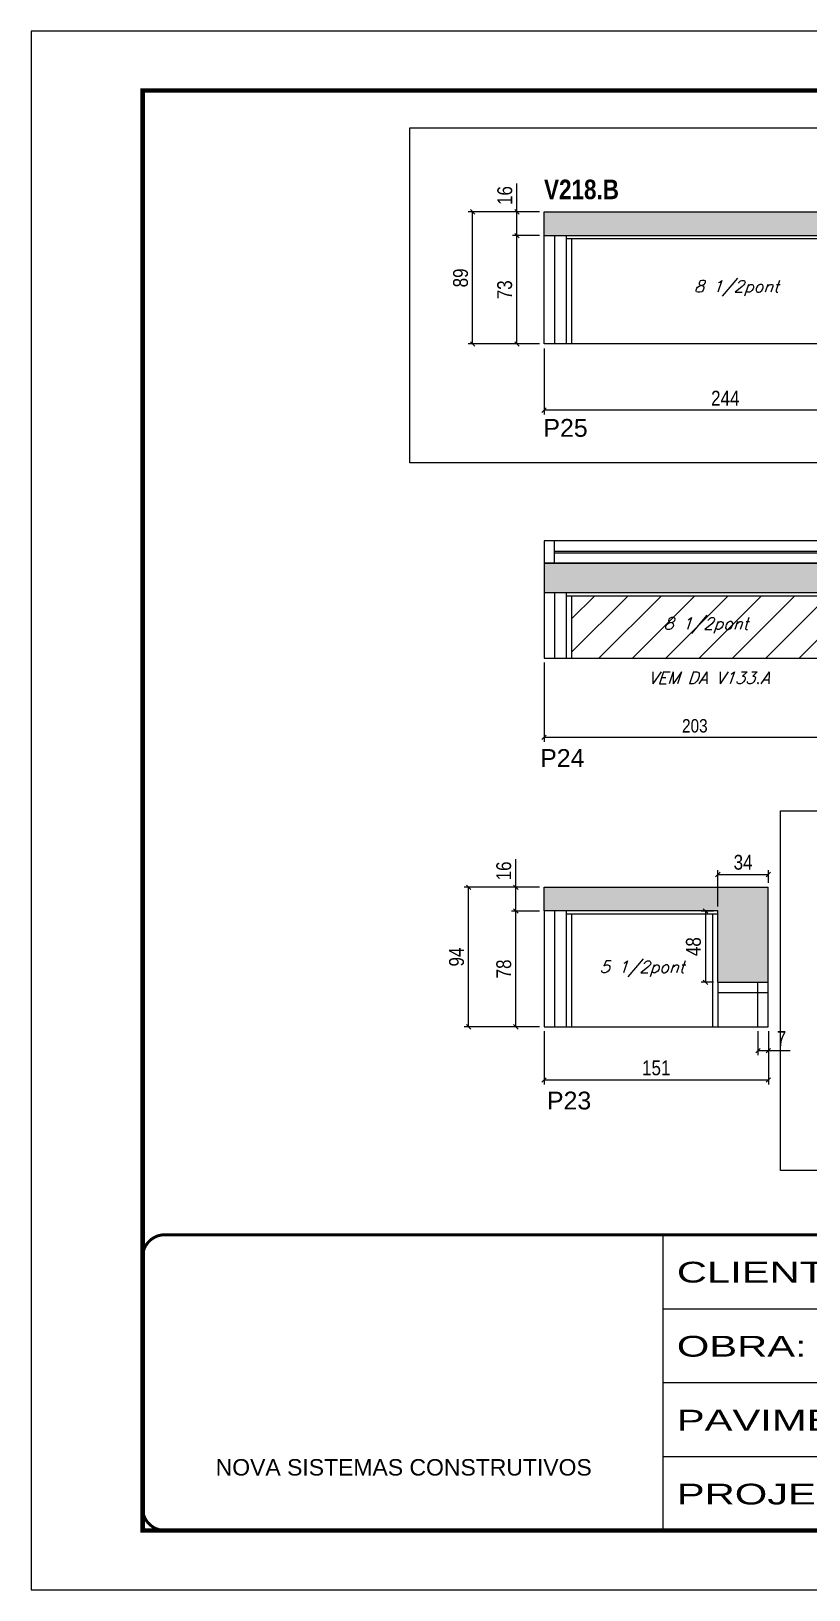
# Model space of a CAD drawing. Extents: x 2603 to 22413, y 1253 to 30260.
# Drawn here: x 2603 to 3127, y 21928 to 22978 of the extents above; entities that cross this region are included whole.
import ezdxf

# ---------------------------------------------------------------- set-up
doc = ezdxf.new("R2010")
doc.units = 0
for name, pattern in [('CONTINUO', [0]), ('DASHED', [0.75, 0.5, -0.25]), ('HIDDEN', [0.375, 0.25, -0.125])]:
    doc.linetypes.add(name, pattern=pattern)
for name, color, linetype in [('5', 5, 'Continuous'), ('COTA', 241, 'Continuous'), ('NOMENCLATURA', 7, 'Continuous'), ('Painéis', 200, 'Continuous'), ('SARR_2.2x7', 40, 'Continuous'), ('SARR_3.5x7', 81, 'Continuous'), ('texto', 7, 'Continuous')]:
    doc.layers.add(name, color=color, linetype=linetype)
for name, color, linetype, lineweight in [('Folhas', 255, 'Continuous', 9), ('Hachura', 251, 'Continuous', 9), ('SARRAFO DE PRESSAO', 251, 'DASHED', 9)]:
    doc.layers.add(name, color=color, linetype=linetype, lineweight=lineweight)
doc.styles.add('ARIAL', font='arial.ttf')
doc.styles.add('COTA TECNICA', font='techl___.ttf', dxfattribs={"height": 10})
doc.styles.add('COTA TECNICA-50', font='techl___.ttf', dxfattribs={"height": 9})
doc.styles.add('Romans', font='romans.shx')
doc.styles.get("Standard").update_dxf_attribs({"font": 'arial.ttf'})
doc.styles.add('TECNICA', font='techb___.ttf', dxfattribs={"height": 10})
doc.styles.add('Tecnologia', font='')
doc.styles.get('Tecnologia').set_extended_font_data('Forgotten Futurist')
doc.dimstyles.new('COTA PAINEL-50', dxfattribs={"dimtxt": 9, "dimasz": 3, "dimexe": 3, "dimexo": 3, "dimgap": 3, "dimtad": 1, "dimdec": 1, "dimzin": 12, "dimdsep": 46, "dimtxsty": 'COTA TECNICA-50', "dimblk1": 'OBLIQUE', "dimblk2": 'OBLIQUE', "dimsah": 1, "dimcen": 0.9, "dimclrd": 4, "dimclre": 4, "dimclrt": 240, "dimadec": 1, "dimazin": 3, "dimtfac": 1, "dimtdec": 1, "dimtmove": 0, "dimatfit": 3, "dimfxl": 1, "dimtolj": 1, "dimtzin": 12, "dimarcsym": 0})
doc.dimstyles.new('PAINEL', dxfattribs={"dimtxt": 10, "dimasz": 3, "dimexe": 3, "dimexo": 3, "dimgap": 3, "dimtad": 1, "dimdec": 1, "dimzin": 12, "dimdsep": 46, "dimtxsty": 'COTA TECNICA', "dimblk1": 'OBLIQUE', "dimblk2": 'OBLIQUE', "dimsah": 1, "dimcen": 0.9, "dimclrd": 4, "dimclre": 4, "dimclrt": 240, "dimadec": 1, "dimazin": 3, "dimtfac": 1, "dimtdec": 1, "dimtmove": 0, "dimatfit": 3, "dimfxl": 1, "dimtolj": 1, "dimtzin": 12, "dimarcsym": 0})

# ---------------------------------------------------------------- blocks, each defined once
blk = doc.blocks.new('9999999999')
at = {"color": 30, "linetype": 'CONTINUO'}
for p, q in [((98564.6, 34230.2), (98564.6, 34429.4)), ((98564.6, 34379.6), (99584, 34379.6)), ((98564.6, 34329.8), (99488, 34329.8)), ((98564.6, 34280), (99488, 34280))]:
    blk.add_line(p, q, dxfattribs=at)
at = {"color": 30, "linetype": 'CONTINUO', "const_width": 2}
blk.add_lwpolyline([(99584, 34230.2), (99584, 34414.4, 0.414214), (99569, 34429.4), (98229, 34429.4, 0.414214), (98214, 34414.4), (98214, 34245.2, 0.414214), (98229, 34230.2), (99584, 34230.2)], format="xyb", dxfattribs=at)
at = {"layer": 'Folhas'}
blk.add_lwpolyline([(98139, 34190.2), (99624, 34190.2), (99624, 35240.2), (98139, 35240.2)], close=True, dxfattribs=at)
at = {"layer": 'Folhas', "color": 30, "const_width": 3}
blk.add_lwpolyline([(98214, 34230.2), (99584, 34230.2), (99584, 35200.2), (98214, 35200.2)], close=True, dxfattribs=at)
at = {"color": 7, "linetype": 'Continuous', "ltscale": 5, "style": 'ARIAL'}
blk.add_text('NOVA SISTEMAS CONSTRUTIVOS', height=11.059, dxfattribs=at).set_placement((98263.2, 34267.2))
at = {"layer": 'Folhas', "color": 7, "style": 'Tecnologia', "width": 1.5}
for s, p in [('CLIENTE:', (98573.7, 34397.2)), ('OBRA:', (98573.7, 34347.3)), ('PAVIMENTO:', (98573.7, 34297.5)), ('PROJETO:', (98573.7, 34247.7))]:
    blk.add_text(s, height=14, dxfattribs=at).set_placement(p)
blk = doc.blocks.new('_Oblique')
at = {"color": 0, "linetype": 'ByBlock', "lineweight": -2}
blk.add_line((-0.5, -0.5), (0.5, 0.5), dxfattribs=at)
blk = doc.blocks.new('*D2644')
at = {"layer": 'COTA', "color": 4, "linetype": 'ByBlock', "lineweight": -2, "transparency": 16777216}
for p, q in [((2948.3, 22764), (2948.3, 22719.4)), ((3192.3, 22764), (3192.3, 22719.4)), ((3192.3, 22722.4), (2948.3, 22722.4))]:
    blk.add_line(p, q, dxfattribs=at)
at = {"layer": 'Defpoints', "color": 0, "linetype": 'ByBlock', "transparency": 16777216}
for p in [(2948.3, 22767), (3192.3, 22767), (2948.3, 22722.4)]:
    blk.add_point(p, dxfattribs=at)
at = {"layer": 'COTA', "color": 4, "linetype": 'ByBlock', "lineweight": -2, "transparency": 16777216, "xscale": 3, "yscale": 3, "zscale": 3, "rotation": 180}
blk.add_blockref('_Oblique', (2948.3, 22722.4), dxfattribs=at)
at = {"layer": 'COTA', "color": 4, "linetype": 'ByBlock', "lineweight": -2, "transparency": 16777216, "xscale": 3, "yscale": 3, "zscale": 3}
blk.add_blockref('_Oblique', (3192.3, 22722.4), dxfattribs=at)
at = {"layer": 'COTA', "color": 240, "linetype": 'ByBlock', "transparency": 16777216, "insert": (3070.3, 22730.5), "char_height": 10, "attachment_point": 5, "style": 'COTA TECNICA'}
blk.add_mtext('\\A1;244', dxfattribs=at)
blk = doc.blocks.new('*D2645')
at = {"layer": 'COTA', "color": 4, "linetype": 'ByBlock', "lineweight": -2, "transparency": 16777216}
for p, q in [((2945.3, 22840), (2927, 22840)), ((2930, 22767), (2930, 22840)), ((2945.3, 22767), (2927, 22767))]:
    blk.add_line(p, q, dxfattribs=at)
at = {"layer": 'Defpoints', "color": 0, "linetype": 'ByBlock', "transparency": 16777216}
for p in [(2930, 22840), (2948.3, 22840), (2948.3, 22767)]:
    blk.add_point(p, dxfattribs=at)
at = {"layer": 'COTA', "color": 4, "linetype": 'ByBlock', "lineweight": -2, "transparency": 16777216, "xscale": 3, "yscale": 3, "zscale": 3}
for p, rotation in [((2930, 22840), 90), ((2930, 22767), 270)]:
    blk.add_blockref('_Oblique', p, dxfattribs=dict(at, rotation=rotation))
at = {"layer": 'COTA', "color": 240, "linetype": 'ByBlock', "transparency": 16777216, "insert": (2921.8, 22803.5), "char_height": 10, "attachment_point": 5, "rotation": 90, "style": 'COTA TECNICA'}
blk.add_mtext('\\A1;73', dxfattribs=at)
blk = doc.blocks.new('*D2646')
at = {"layer": 'COTA', "color": 4, "linetype": 'ByBlock', "lineweight": -2, "transparency": 16777216}
for p, q in [((2930, 22856), (2930, 22875)), ((2945.3, 22856), (2927, 22856)), ((2930, 22840), (2930, 22856)), ((2945.3, 22840), (2927, 22840))]:
    blk.add_line(p, q, dxfattribs=at)
at = {"layer": 'Defpoints', "color": 0, "linetype": 'ByBlock', "transparency": 16777216}
for p in [(2930, 22856), (2948.3, 22856), (2948.3, 22840)]:
    blk.add_point(p, dxfattribs=at)
at = {"layer": 'COTA', "color": 4, "linetype": 'ByBlock', "lineweight": -2, "transparency": 16777216, "xscale": 3, "yscale": 3, "zscale": 3}
for p, rotation in [((2930, 22856), 90), ((2930, 22840), 270)]:
    blk.add_blockref('_Oblique', p, dxfattribs=dict(at, rotation=rotation))
at = {"layer": 'COTA', "color": 240, "linetype": 'ByBlock', "transparency": 16777216, "insert": (2921.9, 22867), "char_height": 10, "attachment_point": 5, "rotation": 90, "style": 'COTA TECNICA'}
blk.add_mtext('\\A1;16', dxfattribs=at)
blk = doc.blocks.new('*D2647')
at = {"layer": 'COTA', "color": 4, "linetype": 'ByBlock', "lineweight": -2, "transparency": 16777216}
for p, q in [((2945.3, 22856), (2897.2, 22856)), ((2900.2, 22767), (2900.2, 22856)), ((2945.3, 22767), (2897.2, 22767))]:
    blk.add_line(p, q, dxfattribs=at)
at = {"layer": 'Defpoints', "color": 0, "linetype": 'ByBlock', "transparency": 16777216}
for p in [(2900.2, 22856), (2948.3, 22856), (2948.3, 22767)]:
    blk.add_point(p, dxfattribs=at)
at = {"layer": 'COTA', "color": 4, "linetype": 'ByBlock', "lineweight": -2, "transparency": 16777216, "xscale": 3, "yscale": 3, "zscale": 3}
for p, rotation in [((2900.2, 22856), 90), ((2900.2, 22767), 270)]:
    blk.add_blockref('_Oblique', p, dxfattribs=dict(at, rotation=rotation))
at = {"layer": 'COTA', "color": 240, "linetype": 'ByBlock', "transparency": 16777216, "insert": (2892.1, 22811.5), "char_height": 10, "attachment_point": 5, "rotation": 90, "style": 'COTA TECNICA'}
blk.add_mtext('\\A1;89', dxfattribs=at)
blk = doc.blocks.new('*D2579')
at = {"layer": 'COTA', "color": 4, "linetype": 'ByBlock', "lineweight": -2, "transparency": 16777216}
for p, q in [((2948.3, 22552.4), (2948.3, 22499)), ((3151.3, 22552.4), (3151.3, 22499)), ((3151.3, 22502), (2948.3, 22502))]:
    blk.add_line(p, q, dxfattribs=at)
at = {"layer": 'Defpoints', "color": 0, "linetype": 'ByBlock', "transparency": 16777216}
for p in [(2948.3, 22555.4), (3151.3, 22555.4), (2948.3, 22502)]:
    blk.add_point(p, dxfattribs=at)
at = {"layer": 'COTA', "color": 4, "linetype": 'ByBlock', "lineweight": -2, "transparency": 16777216, "xscale": 3, "yscale": 3, "zscale": 3, "rotation": 180}
blk.add_blockref('_Oblique', (2948.3, 22502), dxfattribs=at)
at = {"layer": 'COTA', "color": 4, "linetype": 'ByBlock', "lineweight": -2, "transparency": 16777216, "xscale": 3, "yscale": 3, "zscale": 3}
blk.add_blockref('_Oblique', (3151.3, 22502), dxfattribs=at)
at = {"layer": 'COTA', "color": 240, "linetype": 'ByBlock', "transparency": 16777216, "insert": (3049.8, 22509.7), "char_height": 9, "attachment_point": 5, "style": 'COTA TECNICA-50'}
blk.add_mtext('\\A1;203', dxfattribs=at)
blk = doc.blocks.new('*D2585')
at = {"layer": 'COTA', "color": 4, "linetype": 'ByBlock', "lineweight": -2, "transparency": 16777216}
for p, q in [((2948.3, 22304), (2948.3, 22268.2)), ((3099.3, 22304), (3099.3, 22268.2)), ((2948.3, 22271.2), (3099.3, 22271.2))]:
    blk.add_line(p, q, dxfattribs=at)
at = {"layer": 'Defpoints', "color": 0, "linetype": 'ByBlock', "transparency": 16777216}
for p in [(2948.3, 22307), (3099.3, 22307), (3099.3, 22271.2)]:
    blk.add_point(p, dxfattribs=at)
at = {"layer": 'COTA', "color": 4, "linetype": 'ByBlock', "lineweight": -2, "transparency": 16777216, "xscale": 3, "yscale": 3, "zscale": 3, "rotation": 180}
blk.add_blockref('_Oblique', (2948.3, 22271.2), dxfattribs=at)
at = {"layer": 'COTA', "color": 4, "linetype": 'ByBlock', "lineweight": -2, "transparency": 16777216, "xscale": 3, "yscale": 3, "zscale": 3}
blk.add_blockref('_Oblique', (3099.3, 22271.2), dxfattribs=at)
at = {"layer": 'COTA', "color": 240, "linetype": 'ByBlock', "transparency": 16777216, "insert": (3023.8, 22279.3), "char_height": 10, "attachment_point": 5, "style": 'COTA TECNICA'}
blk.add_mtext('\\A1;151', dxfattribs=at)
blk = doc.blocks.new('*D2586')
at = {"layer": 'COTA', "color": 4, "linetype": 'ByBlock', "lineweight": -2, "transparency": 16777216}
for p, q in [((2945.3, 22401), (2894.5, 22401)), ((2897.5, 22307), (2897.5, 22401)), ((2945.3, 22307), (2894.5, 22307))]:
    blk.add_line(p, q, dxfattribs=at)
at = {"layer": 'Defpoints', "color": 0, "linetype": 'ByBlock', "transparency": 16777216}
for p in [(2897.5, 22401), (2948.3, 22401), (2948.3, 22307)]:
    blk.add_point(p, dxfattribs=at)
at = {"layer": 'COTA', "color": 4, "linetype": 'ByBlock', "lineweight": -2, "transparency": 16777216, "xscale": 3, "yscale": 3, "zscale": 3}
for p, rotation in [((2897.5, 22401), 90), ((2897.5, 22307), 270)]:
    blk.add_blockref('_Oblique', p, dxfattribs=dict(at, rotation=rotation))
at = {"layer": 'COTA', "color": 240, "linetype": 'ByBlock', "transparency": 16777216, "insert": (2889.4, 22354), "char_height": 10, "attachment_point": 5, "rotation": 90, "style": 'COTA TECNICA'}
blk.add_mtext('\\A1;94', dxfattribs=at)
blk = doc.blocks.new('*D2587')
at = {"layer": 'COTA', "color": 4, "linetype": 'ByBlock', "lineweight": -2, "transparency": 16777216}
for p, q in [((2945.3, 22385), (2926.3, 22385)), ((2929.3, 22307), (2929.3, 22385)), ((2945.3, 22307), (2926.3, 22307))]:
    blk.add_line(p, q, dxfattribs=at)
at = {"layer": 'Defpoints', "color": 0, "linetype": 'ByBlock', "transparency": 16777216}
for p in [(2929.3, 22385), (2948.3, 22385), (2948.3, 22307)]:
    blk.add_point(p, dxfattribs=at)
at = {"layer": 'COTA', "color": 4, "linetype": 'ByBlock', "lineweight": -2, "transparency": 16777216, "xscale": 3, "yscale": 3, "zscale": 3}
for p, rotation in [((2929.3, 22385), 90), ((2929.3, 22307), 270)]:
    blk.add_blockref('_Oblique', p, dxfattribs=dict(at, rotation=rotation))
at = {"layer": 'COTA', "color": 240, "linetype": 'ByBlock', "transparency": 16777216, "insert": (2921.2, 22346), "char_height": 10, "attachment_point": 5, "rotation": 90, "style": 'COTA TECNICA'}
blk.add_mtext('\\A1;78', dxfattribs=at)
blk = doc.blocks.new('*D2588')
at = {"layer": 'COTA', "color": 4, "linetype": 'ByBlock', "lineweight": -2, "transparency": 16777216}
for p, q in [((2929.3, 22401), (2929.3, 22420)), ((2945.3, 22401), (2926.3, 22401)), ((2929.3, 22385), (2929.3, 22401)), ((2945.3, 22385), (2926.3, 22385))]:
    blk.add_line(p, q, dxfattribs=at)
at = {"layer": 'Defpoints', "color": 0, "linetype": 'ByBlock', "transparency": 16777216}
for p in [(2929.3, 22401), (2948.3, 22401), (2948.3, 22385)]:
    blk.add_point(p, dxfattribs=at)
at = {"layer": 'COTA', "color": 4, "linetype": 'ByBlock', "lineweight": -2, "transparency": 16777216, "xscale": 3, "yscale": 3, "zscale": 3}
for p, rotation in [((2929.3, 22401), 90), ((2929.3, 22385), 270)]:
    blk.add_blockref('_Oblique', p, dxfattribs=dict(at, rotation=rotation))
at = {"layer": 'COTA', "color": 240, "linetype": 'ByBlock', "transparency": 16777216, "insert": (2921.2, 22412), "char_height": 10, "attachment_point": 5, "rotation": 90, "style": 'COTA TECNICA'}
blk.add_mtext('\\A1;16', dxfattribs=at)
blk = doc.blocks.new('*D2605')
at = {"layer": 'COTA', "color": 4, "linetype": 'ByBlock', "lineweight": -2, "transparency": 16777216}
for p, q in [((3065.3, 22388), (3065.3, 22412.6)), ((3065.3, 22409.6), (3099.3, 22409.6)), ((3099.3, 22404), (3099.3, 22412.6))]:
    blk.add_line(p, q, dxfattribs=at)
at = {"layer": 'Defpoints', "color": 0, "linetype": 'ByBlock', "transparency": 16777216}
for p in [(3099.3, 22409.6), (3099.3, 22401), (3065.3, 22385)]:
    blk.add_point(p, dxfattribs=at)
at = {"layer": 'COTA', "color": 4, "linetype": 'ByBlock', "lineweight": -2, "transparency": 16777216, "xscale": 3, "yscale": 3, "zscale": 3, "rotation": 180}
blk.add_blockref('_Oblique', (3065.3, 22409.6), dxfattribs=at)
at = {"layer": 'COTA', "color": 4, "linetype": 'ByBlock', "lineweight": -2, "transparency": 16777216, "xscale": 3, "yscale": 3, "zscale": 3}
blk.add_blockref('_Oblique', (3099.3, 22409.6), dxfattribs=at)
at = {"layer": 'COTA', "color": 240, "linetype": 'ByBlock', "transparency": 16777216, "insert": (3082.3, 22417.8), "char_height": 10, "attachment_point": 5, "style": 'COTA TECNICA'}
blk.add_mtext('\\A1;34', dxfattribs=at)
blk = doc.blocks.new('*D2606')
at = {"layer": 'COTA', "color": 4, "linetype": 'ByBlock', "lineweight": -2, "transparency": 16777216}
for p, q in [((3062.3, 22385), (3054, 22385)), ((3057, 22385), (3057, 22337)), ((3062.3, 22337), (3054, 22337))]:
    blk.add_line(p, q, dxfattribs=at)
at = {"layer": 'Defpoints', "color": 0, "linetype": 'ByBlock', "transparency": 16777216}
for p in [(3065.3, 22385), (3057, 22337), (3065.3, 22337)]:
    blk.add_point(p, dxfattribs=at)
at = {"layer": 'COTA', "color": 4, "linetype": 'ByBlock', "lineweight": -2, "transparency": 16777216, "xscale": 3, "yscale": 3, "zscale": 3}
for p, rotation in [((3057, 22385), 90), ((3057, 22337), 270)]:
    blk.add_blockref('_Oblique', p, dxfattribs=dict(at, rotation=rotation))
at = {"layer": 'COTA', "color": 240, "linetype": 'ByBlock', "transparency": 16777216, "insert": (3048.9, 22361), "char_height": 10, "attachment_point": 5, "rotation": 90, "style": 'COTA TECNICA'}
blk.add_mtext('\\A1;48', dxfattribs=at)
blk = doc.blocks.new('*D2607')
at = {"layer": 'COTA', "color": 4, "linetype": 'ByBlock', "lineweight": -2, "transparency": 16777216}
for p, q in [((3092.3, 22304), (3092.3, 22288)), ((3099.3, 22304), (3099.3, 22288)), ((3092.3, 22291), (3099.3, 22291)), ((3099.3, 22291), (3114, 22291))]:
    blk.add_line(p, q, dxfattribs=at)
at = {"layer": 'Defpoints', "color": 0, "linetype": 'ByBlock', "transparency": 16777216}
for p in [(3092.3, 22307), (3099.3, 22307), (3099.3, 22291)]:
    blk.add_point(p, dxfattribs=at)
at = {"layer": 'COTA', "color": 4, "linetype": 'ByBlock', "lineweight": -2, "transparency": 16777216, "xscale": 3, "yscale": 3, "zscale": 3, "rotation": 180}
blk.add_blockref('_Oblique', (3092.3, 22291), dxfattribs=at)
at = {"layer": 'COTA', "color": 4, "linetype": 'ByBlock', "lineweight": -2, "transparency": 16777216, "xscale": 3, "yscale": 3, "zscale": 3}
blk.add_blockref('_Oblique', (3099.3, 22291), dxfattribs=at)
at = {"layer": 'COTA', "color": 240, "linetype": 'ByBlock', "transparency": 16777216, "insert": (3108.1, 22299.1), "char_height": 10, "attachment_point": 5, "style": 'COTA TECNICA'}
blk.add_mtext('\\A1;7', dxfattribs=at)

msp = doc.modelspace()

# ---------------------------------------------------------------- hatches: boundary and pattern name
at = {"layer": 'COTA', "linetype": 'ByBlock'}
h = msp.add_hatch(dxfattribs=at)
h.set_pattern_fill('AR-CONC', color=256, scale=0.03)
h.set_pattern_definition([(50, (-131435.6035, -6059.016), (5.46554007, -0.47817257), [0.5715, -6.2865]), (355, (-131435.6035, -6059.016), (-1.05730264, 5.73170536), [0.4572, -5.02921753]), (100.4514447, (-131435.148, -6059.0557), (4.40823741, 5.25353256), [0.48570026, -5.34270734]), (46.1842, (-131435.6035, -6057.492), (8.13237123, -1.26126984), [0.85725, -9.42975]), (96.6355576, (-131434.926, -6057.597), (7.122124, 7.42278374), [0.7285507, -8.01406824]), (351.184151, (-131435.6035, -6057.492), (7.122124, 7.42278374), [0.685799, -7.54379196]), (21, (-131434.8415, -6057.873), (4.54843174, -3.06795595), [0.5715, -6.2865]), (326, (-131434.8415, -6057.873), (1.85406085, 5.52563898), [0.4572, -5.0292]), (71.451445, (-131434.4625, -6058.1285), (6.40249258, 2.45768307), [0.48570026, -5.34269813]), (37.5, (-131435.6035, -6059.0158), (0.092658098, 2.536651166), [0, -4.96824, 0, -5.1054, 0, -5.04825]), (7.5, (-131435.6035, -6059.0158), (2.004589875, 3.005417245), [0, -2.91084, 0, -4.85394, 0, -1.92405]), (327.5, (-131437.3027, -6059.0158), (4.067717855, -0.17186232), [0, -1.905, 0, -5.9436, 0, -7.8867]), (317.5, (-131438.0647, -6059.016), (4.44387544, 0.76279473), [0, -2.4765, 0, -3.94716, 0, -5.6007])])
h.paths.add_polyline_path([(3262.78, 22785), (3289.78, 22785), (3289.78, 22815), (3625.28, 22815), (3625.28, 22831), (3289.78, 22831), (3289.78, 22856), (2948.28, 22856), (2948.28, 22840), (3262.78, 22840)])
h = msp.add_hatch(dxfattribs=at)
h.set_pattern_fill('AR-CONC', color=256, scale=0.03)
h.set_pattern_definition([(50, (-129774.2905, -10036.5995), (5.46554007, -0.47817257), [0.5715, -6.2865]), (355, (-129774.2905, -10036.5995), (-1.05730264, 5.73170536), [0.4572, -5.02921753]), (100.4514447, (-129773.835, -10036.6393), (4.40823741, 5.25353256), [0.48570026, -5.34270734]), (46.1842, (-129774.2905, -10035.0755), (8.13237123, -1.26126984), [0.85725, -9.42975]), (96.6355576, (-129773.613, -10035.1806), (7.122124, 7.42278374), [0.7285507, -8.01406824]), (351.184151, (-129774.2905, -10035.0755), (7.122124, 7.42278374), [0.685799, -7.54379196]), (21, (-129773.5285, -10035.4565), (4.54843174, -3.06795595), [0.5715, -6.2865]), (326, (-129773.5285, -10035.4565), (1.85406085, 5.52563898), [0.4572, -5.0292]), (71.451445, (-129773.1494, -10035.712), (6.40249258, 2.45768307), [0.48570026, -5.34269813]), (37.5, (-129774.2905, -10036.5995), (0.092658098, 2.536651166), [0, -4.96824, 0, -5.1054, 0, -5.04825]), (7.5, (-129774.2905, -10036.5995), (2.004589875, 3.005417245), [0, -2.91084, 0, -4.85394, 0, -1.92405]), (327.5, (-129775.9897, -10036.5995), (4.067717855, -0.17186232), [0, -1.905, 0, -5.9436, 0, -7.8867]), (317.5, (-129776.7517, -10036.5995), (4.44387544, 0.76279473), [0, -2.4765, 0, -3.94716, 0, -5.6007])])
h.paths.add_polyline_path([(2948.28, 22619.38), (2948.28, 22599.38), (3639.28, 22599.38), (3639.28, 22619.38)])
h = msp.add_hatch(dxfattribs=at)
h.set_pattern_fill('AR-CONC', color=256, scale=0.03)
h.set_pattern_definition([(50, (-126418.0314, -5371.0305), (5.46554007, -0.47817257), [0.5715, -6.2865]), (355, (-126418.0314, -5371.0305), (-1.05730264, 5.73170536), [0.4572, -5.02921753]), (100.4514447, (-126417.576, -5371.0704), (4.40823741, 5.25353256), [0.48570026, -5.34270734]), (46.1842, (-126418.0314, -5369.5065), (8.13237123, -1.26126984), [0.85725, -9.42975]), (96.6355576, (-126417.354, -5369.612), (7.122124, 7.42278374), [0.7285507, -8.01406824]), (351.184151, (-126418.031, -5369.5065), (7.122124, 7.42278374), [0.685799, -7.54379196]), (21, (-126417.2694, -5369.8875), (4.54843174, -3.06795595), [0.5715, -6.2865]), (326, (-126417.2694, -5369.8875), (1.85406085, 5.52563898), [0.4572, -5.0292]), (71.451445, (-126416.8904, -5370.143), (6.40249258, 2.45768307), [0.48570026, -5.34269813]), (37.5, (-126418.0314, -5371.0305), (0.092658098, 2.536651166), [0, -4.96824, 0, -5.1054, 0, -5.04825]), (7.5, (-126418.0314, -5371.0305), (2.004589875, 3.005417245), [0, -2.91084, 0, -4.85394, 0, -1.92405]), (327.5, (-126419.7307, -5371.0305), (4.067717855, -0.17186232), [0, -1.905, 0, -5.9436, 0, -7.8867]), (317.5, (-126420.4927, -5371.0305), (4.44387544, 0.76279473), [0, -2.4765, 0, -3.94716, 0, -5.6007])])
h.paths.add_polyline_path([(3099.28, 22401.03), (2948.28, 22401.03), (2948.28, 22385.03), (3065.28, 22385.03), (3065.28, 22337.03), (3099.28, 22337.03)])
h.paths.add_polyline_path([(3681.62, 22401.03), (3132.12, 22401.03), (3132.12, 22383.03), (3681.62, 22383.03)])
at = {"layer": 'Hachura', "linetype": 'ByBlock'}
h = msp.add_hatch(dxfattribs=at)
h.set_pattern_fill('ANSI31', color=256, scale=5)
h.set_pattern_definition([(45, (-126418.031, -5371.03), (-11.2253202, 11.2253202), [])])
h.paths.add_polyline_path([(3147.78, 22555.38), (3147.78, 22597.18), (2966.78, 22597.18), (2966.78, 22555.38)])
h.paths.add_polyline_path([(3154.78, 22597.18), (3154.78, 22555.38), (3391.78, 22555.38), (3391.78, 22597.18)])
h.paths.add_polyline_path([(3620.78, 22555.38), (3620.78, 22597.18), (3398.78, 22597.18), (3398.78, 22555.38)])

# ---------------------------------------------------------------- linework, layer by layer
at = {"layer": 'COTA', "linetype": 'ByBlock'}
for p, q in [((2948.28, 22840), (2948.28, 22856)), ((2948.28, 22856), (3289.78, 22856)), ((3639.28, 22619.38), (2948.28, 22619.38)), ((2948.28, 22619.38), (2948.28, 22599.38)), ((2948.28, 22385.03), (2948.28, 22401.03)), ((2948.28, 22401.03), (3099.28, 22401.03)), ((3099.28, 22337.03), (3099.28, 22401.03)), ((3065.28, 22337.03), (3065.28, 22307.03))]:
    msp.add_line(p, q, dxfattribs=at)
at = {"layer": 'COTA'}
for points in [[(2858, 22912.58), (3205.5, 22912.58), (3205.5, 22686.84), (2858, 22686.84)], [(3107.56, 22452.54), (3393.28, 22452.54), (3393.28, 22210.18), (3107.56, 22210.18)]]:
    msp.add_lwpolyline(points, close=True, dxfattribs=at)
at = {"layer": 'Painéis', "linetype": 'Continuous'}
for p, q in [((2948.28, 22767), (2948.28, 22840)), ((2948.28, 22840), (3262.78, 22840)), ((3625.28, 22767), (2948.28, 22767)), ((2948.28, 22599.38), (2948.28, 22555.38)), ((3639.28, 22599.38), (2948.28, 22599.38)), ((2948.28, 22555.38), (3639.28, 22555.38)), ((2948.28, 22385.03), (2948.28, 22307.03)), ((3065.28, 22385.03), (2948.28, 22385.03)), ((3065.28, 22337.03), (3065.28, 22385.03)), ((3065.28, 22337.03), (3099.28, 22337.03)), ((3099.28, 22307.03), (3099.28, 22337.03)), ((2948.28, 22307.03), (3099.28, 22307.03))]:
    msp.add_line(p, q, dxfattribs=at)
msp.add_lwpolyline([(2948.28, 22619.38), (3639.28, 22619.38), (3639.28, 22634.38), (2948.28, 22634.38)], close=True, dxfattribs=at)
at = {"layer": 'SARR_2.2x7', "linetype": 'Continuous'}
for p, q in [((2955.28, 22840), (2955.28, 22767)), ((3192.28, 22837.8), (2963.28, 22837.8)), ((2955.28, 22619.38), (2955.28, 22634.38)), ((2955.28, 22627.38), (3151.28, 22627.38)), ((2955.28, 22626.38), (3151.28, 22626.38)), ((2955.28, 22599.38), (2955.28, 22555.38)), ((3151.28, 22597.18), (2963.28, 22597.18)), ((2955.28, 22385.03), (2955.28, 22307.03)), ((3065.28, 22382.83), (2963.28, 22382.83)), ((3065.28, 22330.03), (3099.28, 22330.03))]:
    msp.add_line(p, q, dxfattribs=at)
at = {"layer": 'SARR_2.2x7', "linetype": 'HIDDEN'}
msp.add_line((3092.28, 22307.03), (3092.28, 22337.03), dxfattribs=at)
at = {"layer": 'SARR_3.5x7'}
for p, q in [((2963.28, 22840), (2963.28, 22767)), ((2966.78, 22837.8), (2966.78, 22767)), ((2963.28, 22599.38), (2963.28, 22555.38)), ((2966.78, 22597.18), (2966.78, 22555.38)), ((2963.28, 22385.03), (2963.28, 22307.03)), ((2966.78, 22382.83), (2966.78, 22307.03)), ((3061.78, 22382.83), (3061.78, 22307.03))]:
    msp.add_line(p, q, dxfattribs=at)

# ---------------------------------------------------------------- block references
at = {"layer": 'SARRAFO DE PRESSAO', "color": 6, "linetype": 'ByBlock'}
msp.add_blockref('9999999999', (-95536.01, -12262.48), dxfattribs=at)

# ---------------------------------------------------------------- texts
at = {"layer": '5', "linetype": 'Continuous'}
for s, rotation, p in [('P25', 0.00004, (2947.84, 22704.49)), ('P24', 359.99996, (2945.68, 22482.08)), ('P23', 359.99996, (2950.24, 22251.34))]:
    msp.add_text(s, height=12, rotation=rotation, dxfattribs=at).set_placement(p)
at = {"layer": 'NOMENCLATURA', "style": 'TECNICA'}
msp.add_text('V218.B', height=13.2, dxfattribs=at).set_placement((2948.28, 22864.52))
at = {"layer": 'texto', "color": 2, "char_height": 8, "attachment_point": 5, "style": 'Romans'}
for s, insert in [('{\\Q19;\\C256;8 1/2pont}', (3077.78, 22804.5)), ('{\\Q19;\\C256;8 1/2pont}', (3057.28, 22577.38)), ('{\\Q19;\\C256;VEM DA V133.A}', (3059.28, 22542.16)), ('{\\Q19;\\C256;5 1/2pont}', (3014.28, 22346.03))]:
    msp.add_mtext(s, dxfattribs=dict(at, insert=insert))

# ---------------------------------------------------------------- dimensions: what is measured, and where the dimension line sits
at = {"layer": 'COTA', "linetype": 'ByBlock'}
for base, p1, p2, picture, middle in [((2930, 22856), (2948.28, 22840), (2948.28, 22856), '*D2646', (2921.89, 22867)), ((2900.18, 22856), (2948.28, 22767), (2948.28, 22856), '*D2647', (2892.07, 22811.5)), ((2930, 22840), (2948.28, 22767), (2948.28, 22840), '*D2645', (2921.78, 22803.5)), ((2929.34, 22401.03), (2948.28, 22385.03), (2948.28, 22401.03), '*D2588', (2921.24, 22412.04)), ((2897.53, 22401.03), (2948.28, 22307.03), (2948.28, 22401.03), '*D2586', (2889.42, 22354.03)), ((2929.34, 22385.03), (2948.28, 22307.03), (2948.28, 22385.03), '*D2587', (2921.25, 22346.03)), ((3057.04, 22337.03), (3065.28, 22385.03), (3065.28, 22337.03), '*D2606', (3048.94, 22361.03))]:
    dim = msp.add_linear_dim(base=base, p1=p1, p2=p2, angle=90, dimstyle='PAINEL', dxfattribs=at)
    dim.commit()
    dim.dimension.update_dxf_attribs({"geometry": picture, "text_midpoint": middle})
for base, p1, p2, dimstyle, override, picture, middle in [((2948.28, 22722.39), (3192.28, 22767), (2948.28, 22767), 'PAINEL', {"dimtmove": 1}, '*D2644', (3070.28, 22730.46)), ((2948.28, 22501.98), (3151.28, 22555.38), (2948.28, 22555.38), 'COTA PAINEL-50', {"dimarcsym": 1}, '*D2579', (3049.78, 22509.67))]:
    dim = msp.add_linear_dim(base=base, p1=p1, p2=p2, angle=180, dimstyle=dimstyle, override=override, dxfattribs=at)
    dim.commit()
    dim.dimension.update_dxf_attribs({"geometry": picture, "text_midpoint": middle})
for base, p1, p2, picture, middle in [((3099.28, 22409.62), (3065.28, 22385.03), (3099.28, 22401.03), '*D2605', (3082.28, 22417.84)), ((3099.28, 22271.23), (2948.28, 22307.03), (3099.28, 22307.03), '*D2585', (3023.78, 22279.34)), ((3099.28, 22291.05), (3092.28, 22307.03), (3099.28, 22307.03), '*D2607', (3108.15, 22299.12))]:
    dim = msp.add_linear_dim(base=base, p1=p1, p2=p2, dimstyle='PAINEL', dxfattribs=at)
    dim.commit()
    dim.dimension.update_dxf_attribs({"geometry": picture, "text_midpoint": middle})

doc.saveas('drawing.dxf')
